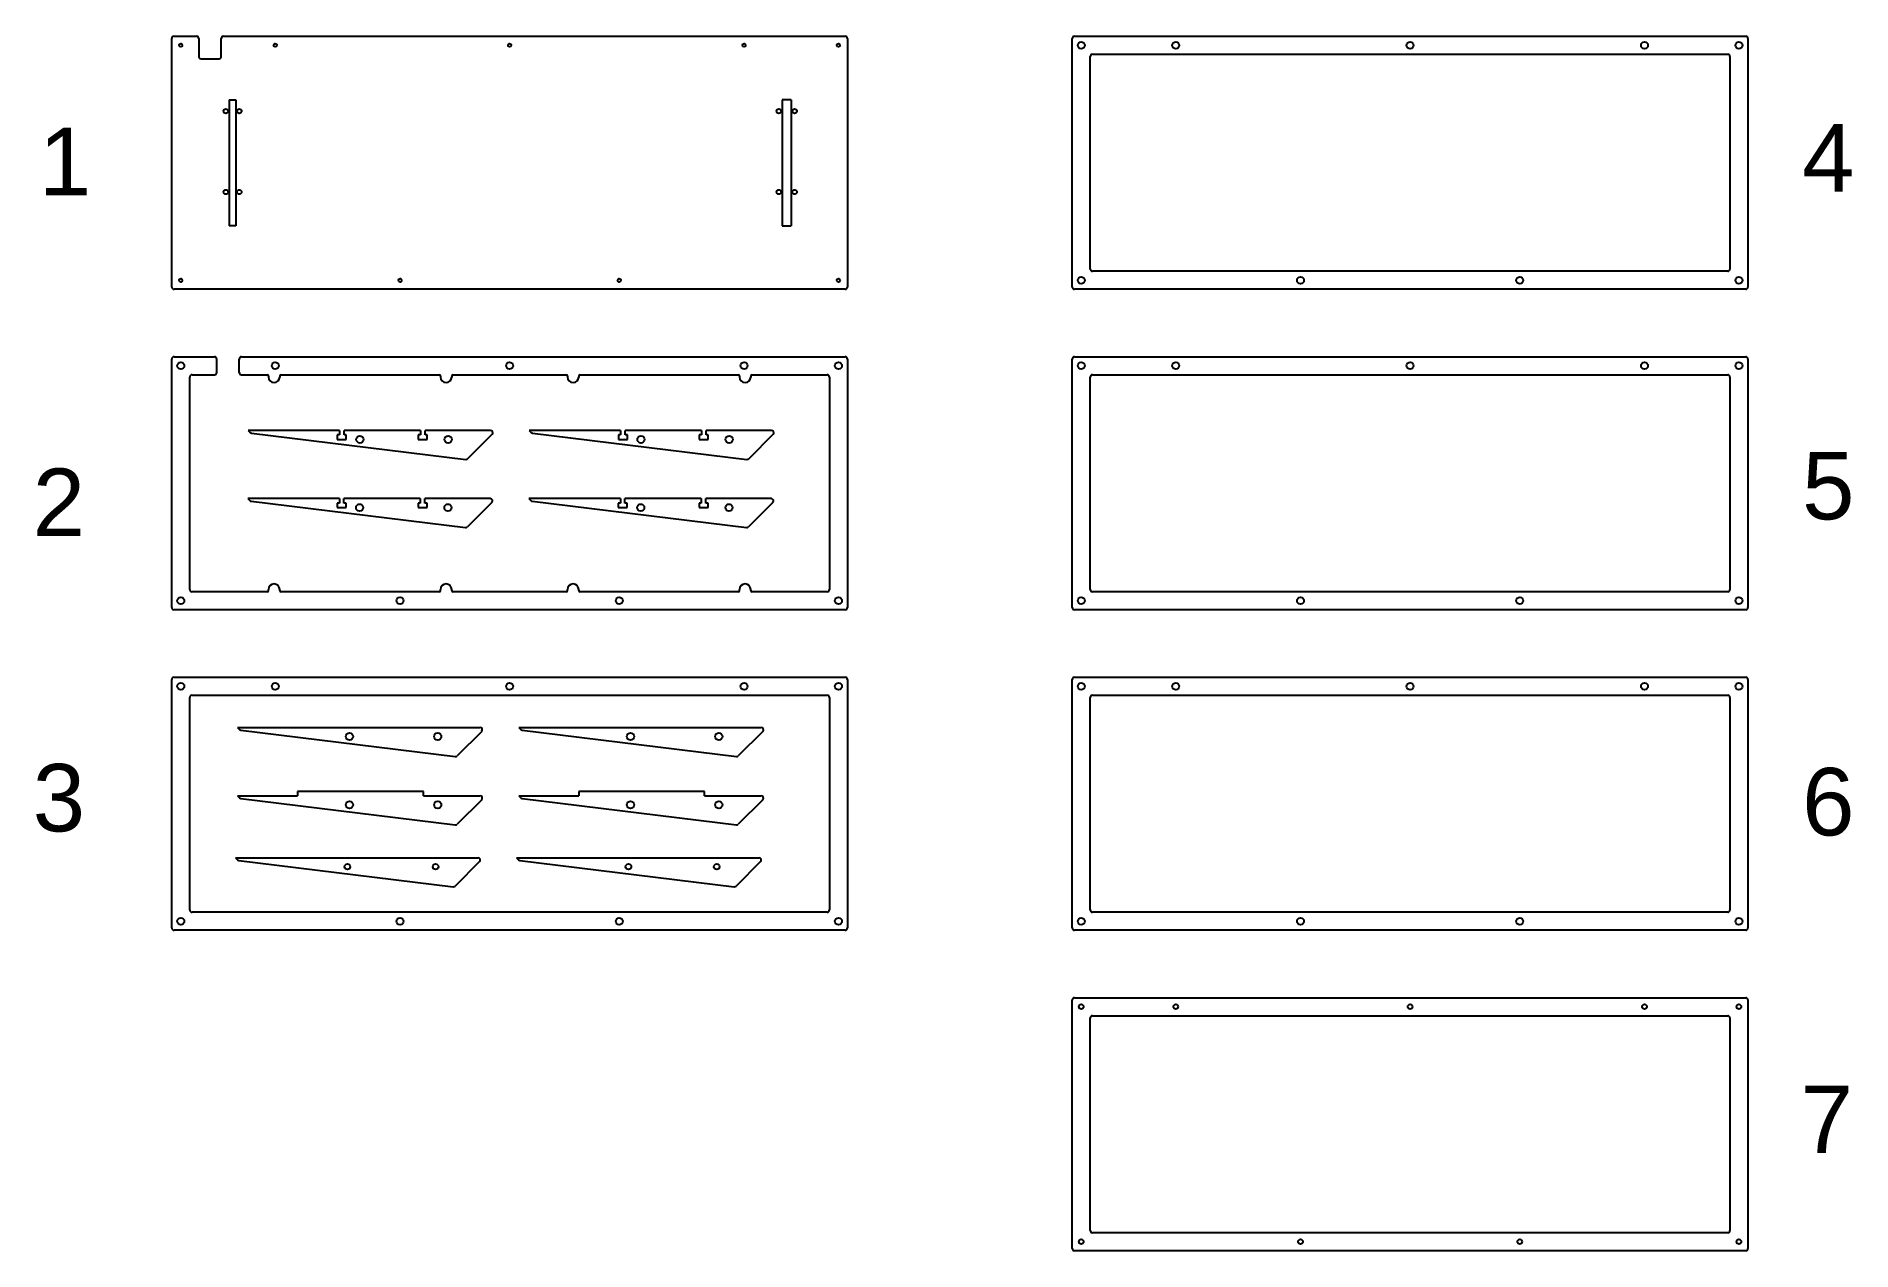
# Model space of a CAD drawing. Header units: millimetres. Extents: x -60 to 747, y 428 to 968.
import ezdxf

# ---------------------------------------------------------------- set-up
doc = ezdxf.new("R2010")
doc.units = ezdxf.units.MM
doc.header["$MEASUREMENT"] = 0
doc.styles.get("Standard").update_dxf_attribs({"font": 'arial.ttf'})

msp = doc.modelspace()

# ---------------------------------------------------------------- linework, layer by layer
for p, q in [((0, 856), (0, 966.5)), ((1, 967.5), (11, 967.5)), ((12, 966.5), (12, 958.5)), ((22, 958.5), (22, 966.5)), ((23, 967.5), (299.5, 967.5)), ((300.5, 966.5), (300.5, 856)), ((400.5, 856), (400.5, 966.5)), ((401.5, 967.5), (700, 967.5)), ((701, 966.5), (701, 856)), ((13, 957.5), (21, 957.5)), ((408.5, 864), (408.5, 958.5)), ((409.5, 959.5), (692, 959.5)), ((693, 958.5), (693, 864)), ((25.5, 939.25), (25.5, 883.25)), ((25.5, 939.25), (28.5, 939.25)), ((28.5, 939.25), (28.5, 883.25)), ((275.5, 939.25), (271.5, 939.25)), ((271.5, 939.25), (271.5, 883.25)), ((275.5, 939.25), (275.5, 883.25)), ((28.5, 883.25), (25.5, 883.25)), ((271.5, 883.25), (275.5, 883.25)), ((692, 863), (409.5, 863)), ((299.5, 855), (1, 855)), ((700, 855), (401.5, 855)), ((0, 713.5), (0, 824)), ((1, 825), (19, 825)), ((20, 818), (20, 824)), ((30, 818), (30, 824)), ((31, 825), (299.5, 825)), ((300.5, 824), (300.5, 713.5)), ((400.5, 713.5), (400.5, 824)), ((401.5, 825), (700, 825)), ((701, 824), (701, 713.5)), ((8, 721.5), (8, 816)), ((9, 817), (19, 817)), ((31, 817), (42.5, 817)), ((43, 816.5), (43, 816)), ((48, 816.5), (48, 816)), ((48.5, 817), (119, 817)), ((119.5, 816.5), (119.5, 816)), ((124.5, 816.5), (124.5, 816)), ((125, 817), (175.5, 817)), ((176, 816.5), (176, 816)), ((181, 816.5), (181, 816)), ((181.5, 817), (252, 817)), ((252.5, 816.5), (252.5, 816)), ((257.5, 816.5), (257.5, 816)), ((258, 817), (291.5, 817)), ((292.5, 816), (292.5, 721.5)), ((408.5, 721.5), (408.5, 816)), ((409.5, 817), (692, 817)), ((693, 816), (693, 721.5)), ((33.92, 792.24), (34.82, 791.35)), ((74.61, 792.24), (33.92, 792.24)), ((74.61, 792.24), (74.61, 790.24)), ((76.61, 790.24), (76.61, 792.24)), ((110.61, 792.24), (76.61, 792.24)), ((110.61, 792.24), (110.61, 790.24)), ((112.61, 790.24), (112.61, 792.24)), ((141.76, 792.24), (112.61, 792.24)), ((158.92, 792.24), (159.82, 791.35)), ((199.61, 792.24), (158.92, 792.24)), ((199.61, 792.24), (199.61, 790.24)), ((201.61, 790.24), (201.61, 792.24)), ((235.61, 792.24), (201.61, 792.24)), ((235.61, 792.24), (235.61, 790.24)), ((237.61, 790.24), (237.61, 792.24)), ((266.76, 792.24), (237.61, 792.24)), ((35.41, 791.06), (130.74, 779.36)), ((74.61, 790.24), (73.61, 790.24)), ((73.61, 790.24), (73.61, 788.24)), ((73.61, 788.24), (77.61, 788.24)), ((77.61, 790.24), (76.61, 790.24)), ((77.61, 788.24), (77.61, 790.24)), ((110.61, 790.24), (109.61, 790.24)), ((109.61, 790.24), (109.61, 788.24)), ((109.61, 788.24), (113.61, 788.24)), ((113.61, 790.24), (112.61, 790.24)), ((113.61, 788.24), (113.61, 790.24)), ((142.47, 790.54), (131.57, 779.64)), ((160.41, 791.06), (255.74, 779.36)), ((199.61, 790.24), (198.61, 790.24)), ((198.61, 790.24), (198.61, 788.24)), ((198.61, 788.24), (202.61, 788.24)), ((202.61, 790.24), (201.61, 790.24)), ((202.61, 788.24), (202.61, 790.24)), ((235.61, 790.24), (234.61, 790.24)), ((234.61, 790.24), (234.61, 788.24)), ((234.61, 788.24), (238.61, 788.24)), ((238.61, 790.24), (237.61, 790.24)), ((238.61, 788.24), (238.61, 790.24)), ((267.47, 790.54), (256.57, 779.64)), ((33.82, 761.92), (34.72, 761.03)), ((74.51, 761.92), (33.82, 761.92)), ((35.3, 760.74), (130.64, 749.04)), ((74.51, 759.92), (73.51, 759.92)), ((73.51, 759.92), (73.51, 757.92)), ((74.51, 761.92), (74.51, 759.92)), ((76.51, 759.92), (76.51, 761.92)), ((110.51, 761.92), (76.51, 761.92)), ((77.51, 759.92), (76.51, 759.92)), ((77.51, 757.92), (77.51, 759.92)), ((110.51, 759.92), (109.51, 759.92)), ((109.51, 759.92), (109.51, 757.92)), ((110.51, 761.92), (110.51, 759.92)), ((112.51, 759.92), (112.51, 761.92)), ((141.66, 761.92), (112.51, 761.92)), ((113.51, 759.92), (112.51, 759.92)), ((113.51, 757.92), (113.51, 759.92)), ((142.37, 760.22), (131.47, 749.32)), ((158.82, 761.92), (159.72, 761.03)), ((199.51, 761.92), (158.82, 761.92)), ((160.3, 760.74), (255.64, 749.04)), ((199.51, 759.92), (198.51, 759.92)), ((198.51, 759.92), (198.51, 757.92)), ((199.51, 761.92), (199.51, 759.92)), ((201.51, 759.92), (201.51, 761.92)), ((235.51, 761.92), (201.51, 761.92)), ((202.51, 759.92), (201.51, 759.92)), ((202.51, 757.92), (202.51, 759.92)), ((235.51, 759.92), (234.51, 759.92)), ((234.51, 759.92), (234.51, 757.92)), ((235.51, 761.92), (235.51, 759.92)), ((237.51, 759.92), (237.51, 761.92)), ((266.66, 761.92), (237.51, 761.92)), ((238.51, 759.92), (237.51, 759.92)), ((238.51, 757.92), (238.51, 759.92)), ((267.37, 760.22), (256.47, 749.32)), ((73.51, 757.92), (77.51, 757.92)), ((109.51, 757.92), (113.51, 757.92)), ((198.51, 757.92), (202.51, 757.92)), ((234.51, 757.92), (238.51, 757.92)), ((42.5, 720.5), (9, 720.5)), ((43, 721), (43, 721.5)), ((48, 721), (48, 721.5)), ((119, 720.5), (48.5, 720.5)), ((119.5, 721), (119.5, 721.5)), ((124.5, 721), (124.5, 721.5)), ((175.5, 720.5), (125, 720.5)), ((176, 721), (176, 721.5)), ((181, 721), (181, 721.5)), ((252, 720.5), (181.5, 720.5)), ((252.5, 721), (252.5, 721.5)), ((257.5, 721), (257.5, 721.5)), ((291.5, 720.5), (258, 720.5)), ((692, 720.5), (409.5, 720.5)), ((299.5, 712.5), (1, 712.5)), ((700, 712.5), (401.5, 712.5)), ((0, 571), (0, 681.5)), ((1, 682.5), (299.5, 682.5)), ((300.5, 681.5), (300.5, 571)), ((400.5, 571), (400.5, 681.5)), ((401.5, 682.5), (700, 682.5)), ((701, 681.5), (701, 571)), ((8, 579), (8, 673.5)), ((9, 674.5), (291.5, 674.5)), ((292.5, 673.5), (292.5, 579)), ((408.5, 579), (408.5, 673.5)), ((409.5, 674.5), (692, 674.5)), ((693, 673.5), (693, 579)), ((29.28, 660.15), (137.11, 660.15)), ((29.28, 660.15), (30.17, 659.25)), ((30.76, 658.96), (126.09, 647.26)), ((137.82, 658.44), (126.92, 647.54)), ((154.28, 660.15), (262.11, 660.15)), ((154.28, 660.15), (155.17, 659.25)), ((155.76, 658.96), (251.09, 647.26)), ((262.82, 658.44), (251.92, 647.54)), ((111.96, 631.74), (55.96, 631.74)), ((55.96, 631.74), (55.96, 629.74)), ((111.96, 629.74), (111.96, 631.74)), ((236.96, 631.74), (180.96, 631.74)), ((180.96, 631.74), (180.96, 629.74)), ((236.96, 629.74), (236.96, 631.74)), ((29.28, 629.74), (30.17, 628.84)), ((29.28, 629.74), (55.96, 629.74)), ((30.76, 628.55), (126.09, 616.85)), ((111.96, 629.74), (137.11, 629.74)), ((137.82, 628.03), (126.92, 617.13)), ((154.28, 629.74), (155.17, 628.84)), ((154.28, 629.74), (180.96, 629.74)), ((155.76, 628.55), (251.09, 616.85)), ((236.96, 629.74), (262.11, 629.74)), ((262.82, 628.03), (251.92, 617.13)), ((28.35, 602.23), (136.19, 602.23)), ((28.35, 602.23), (29.25, 601.33)), ((29.84, 601.05), (125.17, 589.34)), ((136.9, 600.52), (126, 589.63)), ((153.35, 602.23), (261.19, 602.23)), ((153.35, 602.23), (154.25, 601.33)), ((154.84, 601.05), (250.17, 589.34)), ((261.9, 600.52), (251, 589.63)), ((291.5, 578), (9, 578)), ((692, 578), (409.5, 578)), ((299.5, 570), (1, 570)), ((700, 570), (401.5, 570)), ((400.5, 428.5), (400.5, 539)), ((401.5, 540), (700, 540)), ((701, 539), (701, 428.5)), ((408.5, 436.5), (408.5, 531)), ((409.5, 532), (692, 532)), ((693, 531), (693, 436.5)), ((692, 435.5), (409.5, 435.5)), ((700, 427.5), (401.5, 427.5))]:
    msp.add_line(p, q)
for centre, radius in [((4, 963.5), 0.75), ((46, 963.5), 0.75), ((150.25, 963.5), 0.75), ((254.5, 963.5), 0.75), ((296.5, 963.5), 0.75), ((404.5, 963.5), 1.55), ((446.5, 963.5), 1.55), ((550.75, 963.5), 1.55), ((655, 963.5), 1.55), ((697, 963.5), 1.55), ((24, 934.25), 1), ((30, 934.25), 1), ((270, 934.25), 1), ((277, 934.25), 1), ((24, 898.25), 1), ((30, 898.25), 1), ((270, 898.25), 1), ((277, 898.25), 1), ((4, 859), 0.75), ((101.5, 859), 0.75), ((199, 859), 0.75), ((296.5, 859), 0.75), ((404.5, 859), 1.55), ((502, 859), 1.55), ((599.5, 859), 1.55), ((697, 859), 1.55), ((4, 821), 1.55), ((46, 821), 1.55), ((150.25, 821), 1.55), ((254.5, 821), 1.55), ((296.5, 821), 1.55), ((404.5, 821), 1.55), ((446.5, 821), 1.55), ((550.75, 821), 1.55), ((655, 821), 1.55), ((697, 821), 1.55), ((83.65, 788.24), 1.6), ((122.91, 788.24), 1.6), ((208.65, 788.24), 1.6), ((247.91, 788.24), 1.6), ((83.54, 757.92), 1.6), ((122.81, 757.92), 1.6), ((208.54, 757.92), 1.6), ((247.81, 757.92), 1.6), ((4, 716.5), 1.55), ((101.5, 716.5), 1.55), ((199, 716.5), 1.55), ((296.5, 716.5), 1.55), ((404.5, 716.5), 1.55), ((502, 716.5), 1.55), ((599.5, 716.5), 1.55), ((697, 716.5), 1.55), ((4, 678.5), 1.55), ((46, 678.5), 1.55), ((150.25, 678.5), 1.55), ((254.5, 678.5), 1.55), ((296.5, 678.5), 1.55), ((404.5, 678.5), 1.55), ((446.5, 678.5), 1.55), ((550.75, 678.5), 1.55), ((655, 678.5), 1.55), ((697, 678.5), 1.55), ((79, 656.15), 1.6), ((118.26, 656.15), 1.6), ((204, 656.15), 1.6), ((243.26, 656.15), 1.6), ((79, 625.74), 1.6), ((118.26, 625.74), 1.6), ((204, 625.74), 1.6), ((243.26, 625.74), 1.6), ((78.08, 598.23), 1.25), ((117.34, 598.23), 1.25), ((203.08, 598.23), 1.25), ((242.34, 598.23), 1.25), ((4, 574), 1.55), ((101.5, 574), 1.55), ((199, 574), 1.55), ((296.5, 574), 1.55), ((404.5, 574), 1.55), ((502, 574), 1.55), ((599.5, 574), 1.55), ((697, 574), 1.55), ((404.5, 536), 1.05), ((446.5, 536), 1.05), ((550.75, 536), 1.05), ((655, 536), 1.05), ((697, 536), 1.05), ((404.5, 431.5), 1.05), ((502, 431.5), 1.05), ((599.5, 431.5), 1.05), ((697, 431.5), 1.05)]:
    msp.add_circle(centre, radius)
for centre, radius, start, end in [((1, 966.5), 1, 90, 180), ((11, 966.5), 1, 0, 90), ((23, 966.5), 1, 90, 180), ((299.5, 966.5), 1, 0, 90), ((401.5, 966.5), 1, 90, 180), ((700, 966.5), 1, 0, 90), ((13, 958.5), 1, 180, 270), ((21, 958.5), 1, 270, 0), ((409.5, 958.5), 1, 90, 180), ((692, 958.5), 1, 0, 90), ((409.5, 864), 1, 180, 270), ((692, 864), 1, 270, 0), ((1, 856), 1, 180, 270), ((299.5, 856), 1, 270, 0), ((401.5, 856), 1, 180, 270), ((700, 856), 1, 270, 0), ((1, 824), 1, 90, 180), ((19, 824), 1, 0, 90), ((31, 824), 1, 90, 180), ((299.5, 824), 1, 0, 90), ((401.5, 824), 1, 90, 180), ((700, 824), 1, 0, 90), ((9, 816), 1, 90, 180), ((19, 818), 1, 270, 0), ((31, 818), 1, 180, 270), ((42.5, 816.5), 0.5, 0, 90), ((45.5, 816), 2.5, 180, 0), ((48.5, 816.5), 0.5, 90, 180), ((119, 816.5), 0.5, 0, 90), ((122, 816), 2.5, 180, 0), ((125, 816.5), 0.5, 90, 180), ((175.5, 816.5), 0.5, 0, 90), ((178.5, 816), 2.5, 180, 0), ((181.5, 816.5), 0.5, 90, 180), ((252, 816.5), 0.5, 0, 90), ((255, 816), 2.5, 180, 0), ((258, 816.5), 0.5, 90, 180), ((291.5, 816), 1, 0, 90), ((409.5, 816), 1, 90, 180), ((692, 816), 1, 0, 90), ((35.53, 792.05), 1, 225, 263), ((141.76, 791.24), 1, 315, 90), ((160.53, 792.05), 1, 225, 263), ((266.76, 791.24), 1, 315, 90), ((130.87, 780.35), 1, 263, 315), ((255.87, 780.35), 1, 263, 315), ((35.43, 761.73), 1, 225, 263), ((141.66, 760.92), 1, 315, 90), ((160.43, 761.73), 1, 225, 263), ((266.66, 760.92), 1, 315, 90), ((130.76, 750.03), 1, 263, 315), ((255.76, 750.03), 1, 263, 315), ((9, 721.5), 1, 180, 270), ((42.5, 721), 0.5, 270, 0), ((45.5, 721.5), 2.5, 0, 180), ((48.5, 721), 0.5, 180, 270), ((119, 721), 0.5, 270, 0), ((122, 721.5), 2.5, 0, 180), ((125, 721), 0.5, 180, 270), ((175.5, 721), 0.5, 270, 0), ((178.5, 721.5), 2.5, 0, 180), ((181.5, 721), 0.5, 180, 270), ((252, 721), 0.5, 270, 0), ((255, 721.5), 2.5, 0, 180), ((258, 721), 0.5, 180, 270), ((291.5, 721.5), 1, 270, 0), ((409.5, 721.5), 1, 180, 270), ((692, 721.5), 1, 270, 0), ((1, 713.5), 1, 180, 270), ((299.5, 713.5), 1, 270, 0), ((401.5, 713.5), 1, 180, 270), ((700, 713.5), 1, 270, 0), ((1, 681.5), 1, 90, 180), ((299.5, 681.5), 1, 0, 90), ((401.5, 681.5), 1, 90, 180), ((700, 681.5), 1, 0, 90), ((9, 673.5), 1, 90, 180), ((291.5, 673.5), 1, 0, 90), ((409.5, 673.5), 1, 90, 180), ((692, 673.5), 1, 0, 90), ((30.88, 659.96), 1, 225, 263), ((137.11, 659.15), 1, 315, 90), ((155.88, 659.96), 1, 225, 263), ((262.11, 659.15), 1, 315, 90), ((126.22, 648.25), 1, 263, 315), ((251.22, 648.25), 1, 263, 315), ((30.88, 629.55), 1, 225, 263), ((137.11, 628.74), 1, 315, 90), ((155.88, 629.55), 1, 225, 263), ((262.11, 628.74), 1, 315, 90), ((126.22, 617.84), 1, 263, 315), ((251.22, 617.84), 1, 263, 315), ((29.96, 602.04), 1, 225, 263), ((136.19, 601.23), 1, 315, 90), ((154.96, 602.04), 1, 225, 263), ((261.19, 601.23), 1, 315, 90), ((125.3, 590.33), 1, 263, 315), ((250.3, 590.33), 1, 263, 315), ((9, 579), 1, 180, 270), ((291.5, 579), 1, 270, 0), ((409.5, 579), 1, 180, 270), ((692, 579), 1, 270, 0), ((1, 571), 1, 180, 270), ((299.5, 571), 1, 270, 0), ((401.5, 571), 1, 180, 270), ((700, 571), 1, 270, 0), ((401.5, 539), 1, 90, 180), ((700, 539), 1, 0, 90), ((409.5, 531), 1, 90, 180), ((692, 531), 1, 0, 90), ((409.5, 436.5), 1, 180, 270), ((692, 436.5), 1, 270, 0), ((401.5, 428.5), 1, 180, 270), ((700, 428.5), 1, 270, 0)]:
    msp.add_arc(centre, radius, start, end)

# ---------------------------------------------------------------- texts
at = {"char_height": 30, "attachment_point": 1}
for s, insert in [('1', (-59.09, 926.84)), ('4', (725.07, 928.48)), ('2', (-61.87, 775.31)), ('5', (725.09, 782.7)), ('3', (-61.86, 643.94)), ('6', (725.09, 642.15)), ('7', (724.42, 500.9))]:
    msp.add_mtext_dynamic_manual_height_columns(s, width=35.7192, gutter_width=1, heights=[0], dxfattribs=dict(at, insert=insert))

doc.saveas('drawing.dxf')
